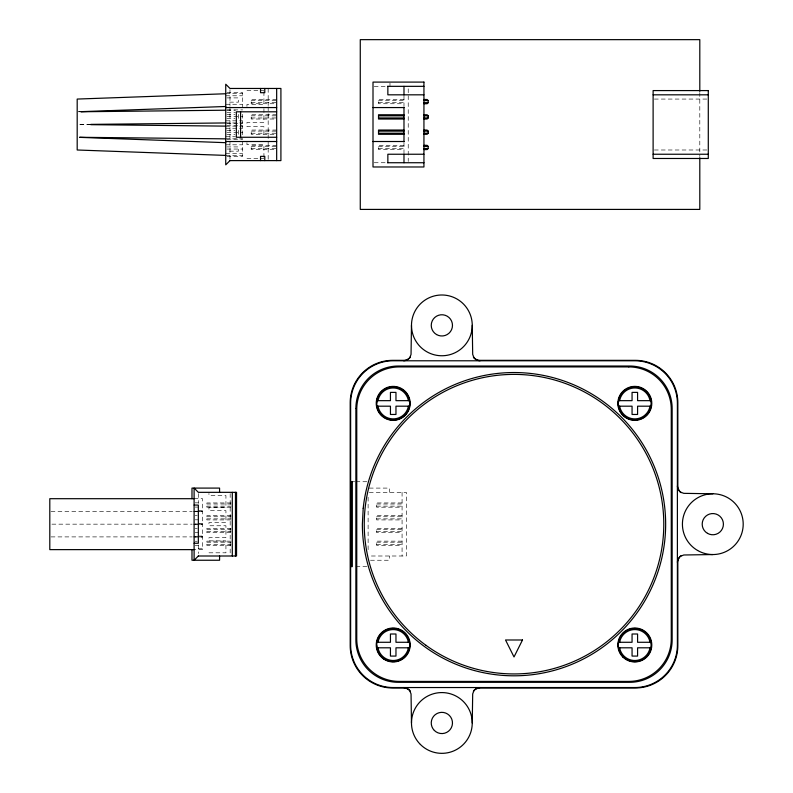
<?xml version="1.0" encoding="UTF-8"?>
<svg xmlns="http://www.w3.org/2000/svg" width="793" height="793" viewBox="0 0 793 793"><rect width="100%" height="100%" fill="white"/><g stroke="black" fill="none" stroke-linecap="round" stroke-linejoin="round"><path stroke-width="0.59" stroke-dasharray="3.96 2.97" d="M80.906 111.664L78.428 111.754L80.906 111.763M90.808 124.382L78.428 124.521L90.808 124.679M374.217 86.338L386.617 86.338M246.95 90.58L263.93 90.58M226.947 92.702L242.708 92.702L242.708 107.342M225.737 93.653L242.708 93.653M225.737 95.775L242.708 95.775M226.887 97.896L238.465 97.896L238.465 102.148L226.887 102.148M654.344 99.066L707.069 99.066M276.668 99.492L251.203 99.492L251.203 103.734L276.668 103.734M403.984 99.492L378.519 99.492L378.519 103.734L403.984 103.734M251.203 100.552L276.668 100.552M378.519 100.552L403.984 100.552M251.203 102.674L276.668 102.674M378.519 102.674L403.984 102.674M225.737 104.27L242.708 104.27M226.947 109.89L242.708 109.89M226.947 110.207L235.432 110.207M226.947 112.328L235.432 112.328M226.887 114.45L234.996 114.45M276.668 114.767L251.203 114.767L251.203 119.019L276.668 119.019M251.203 115.828L276.668 115.828M226.947 116.571L242.708 116.571M251.203 117.959L276.668 117.959M226.887 118.692L234.996 118.692M225.737 120.823L242.708 120.823M225.737 122.945L242.708 122.945M226.947 123.262L242.708 123.262L242.708 112.328M226.947 125.809L242.708 125.809L242.708 136.733M225.737 126.127L242.708 126.127M225.737 128.248L242.708 128.248M276.668 130.052L251.203 130.052L251.203 134.295L276.668 134.295M226.887 130.369L234.996 130.369M251.203 131.113L276.668 131.113M226.947 132.49L242.708 132.49M251.203 133.234L276.668 133.234M226.887 134.612L234.996 134.612M225.737 136.733L235.432 136.733M225.737 138.854L242.708 138.854M226.947 139.172L242.708 139.172M225.737 144.802L242.708 144.802M276.668 145.327L251.203 145.327L251.203 149.57L276.668 149.57M403.984 145.327L378.519 145.327L378.519 149.57L403.984 149.57M251.203 146.388L276.668 146.388M378.519 146.388L403.984 146.388M226.887 146.923L238.465 146.923L238.465 151.166L226.887 151.166M251.203 148.509L276.668 148.509M378.519 148.509L403.984 148.509M226.947 149.044L242.708 149.044M654.344 149.996L707.069 149.996M225.737 153.287L242.708 153.287M225.737 155.408L242.708 155.408M226.947 156.36L242.708 156.36L242.708 141.719M246.95 158.481L263.93 158.481M374.217 162.734L386.617 162.734M352.32 481.728L354.749 481.728M355.968 481.728L366.901 481.728M369.29 488.091L389.333 488.091L389.333 492.334M369.29 492.334L406.313 492.334L406.313 556.002L369.29 556.002M194.107 498.698L202.592 498.698L202.592 511.435L193.393 511.435M195.167 502.841L198.349 502.841M231.09 502.95L206.834 502.95L206.834 507.193L231.09 507.193M402.071 502.95L376.606 502.95L376.606 507.193L402.071 507.193M206.834 504.011L231.09 504.011M376.606 504.011L402.071 504.011M206.834 506.132L231.09 506.132M376.606 506.132L402.071 506.132M195.167 507.084L198.349 507.084M198.349 510.583L202.592 510.583M195.167 511.217L202.592 511.217M51.039 511.435L192.164 511.435M194.107 511.654L202.592 511.654L202.592 524.163L193.413 524.163M195.167 515.569L197.288 515.569M231.09 515.678L206.834 515.678L206.834 519.921L231.09 519.921M402.071 515.678L376.606 515.678L376.606 519.921L402.071 519.921M206.834 516.739L231.09 516.739M376.606 516.739L402.071 516.739M206.834 518.86L231.09 518.86M376.606 518.86L402.071 518.86M195.167 519.811L198.349 519.811M198.349 523.311L202.592 523.311M195.167 523.955L202.592 523.955M51.922 524.163L192.184 524.163M194.107 524.381L202.592 524.381L202.592 536.901L193.393 536.901M195.167 528.307L197.288 528.307M231.09 528.416L206.834 528.416L206.834 532.658L231.09 532.658M402.071 528.416L376.606 528.416L376.606 532.658L402.071 532.658M206.834 529.476L231.09 529.476M376.606 529.476L402.071 529.476M206.834 531.597L231.09 531.597M376.606 531.597L402.071 531.597M195.167 532.549L198.349 532.549M198.349 536.048L202.592 536.048M194.107 536.683L202.592 536.683M51.039 536.901L192.164 536.901M194.107 537.119L202.592 537.119L202.592 549.628L194.107 549.628M195.167 541.252L197.288 541.252M231.09 541.143L206.834 541.143L206.834 545.386L231.09 545.386M402.071 541.143L376.606 541.143L376.606 545.386L402.071 545.386M206.834 542.204L231.09 542.204M376.606 542.204L402.071 542.204M206.834 544.325L231.09 544.325M376.606 544.325L402.071 544.325M195.167 545.495L198.349 545.495M198.349 548.776L202.592 548.776M208.956 552.81L225.936 552.81L225.936 540.876L208.956 540.876L208.956 537.694L225.936 537.694L225.936 525.759L208.956 525.759L208.956 522.577L225.936 522.577L225.936 510.642L208.956 510.642L208.956 507.451L225.936 507.451L225.936 495.516L208.956 495.516L208.956 493.395M370.47 560.245L389.333 560.245L389.333 556.002M355.968 566.608L366.901 566.608M699.803 92.543L699.803 156.518M408.226 88.796L408.226 161.494M403.984 95.983L403.984 106.401M403.984 142.671L403.984 153.089M402.071 492.334L402.071 556.002M389.978 83.156L389.978 86.338M368.111 497.231L368.111 551.105M268.173 88.459L268.173 105.578M268.173 106.797L268.173 159.383M263.93 91.73L263.93 104.369L246.95 104.369L246.95 106.5M263.93 108.621L263.93 122.409L246.95 122.409L246.95 126.652L263.93 126.652L263.93 135.851M263.93 157.341L263.93 144.693L246.95 144.693L246.95 142.571M238.465 114.45L238.465 118.692M238.465 130.369L238.465 134.612M230.178 493.563L230.178 556.002M229.98 89.678L229.98 105.578M229.98 106.797L229.98 159.383M198.349 493.563L198.349 503.416M198.349 544.91L198.349 553.554"/><path stroke-width="1.19" d="M677.391 485.97L677.391 645.105A42.445 42.445 0 0 1 634.945 687.541L393.07 687.541A42.445 42.445 0 0 1 350.635 645.105L350.635 403.231A42.445 42.445 0 0 1 393.07 360.785L634.945 360.785A42.445 42.445 0 0 1 677.391 403.231L677.391 485.97A8.723 8.723 0 0 0 680.265 491.997L683.774 493.345L712.808 493.781M411.478 325.368L411.042 354.402L409.694 357.921A8.723 8.723 0 0 1 403.667 360.785M472.251 722.958L472.687 693.934L474.026 690.416A8.723 8.723 0 0 1 480.062 687.551M409.723 404.499A16.554 16.554 0 0 1 377.21 407.711L376.645 403.419L377.21 399.137M378.112 400.663L378.281 399.424A15.444 15.444 0 0 1 408.127 399.424L408.286 400.663M377.21 649.328L376.655 645.046L377.21 640.754A16.554 16.554 0 0 1 409.723 643.966M408.286 406.185L408.127 407.424A15.444 15.444 0 0 1 378.281 407.424L378.112 406.185M378.122 642.28L378.281 641.041A15.444 15.444 0 0 1 408.127 641.041L408.286 642.28M409.188 407.711L409.753 403.419L409.188 399.137M408.286 647.802L408.127 649.041A15.444 15.444 0 0 1 378.281 649.041L378.122 647.802M409.188 649.328L409.753 645.046L409.188 640.754M619.739 400.663L619.898 399.424A15.444 15.444 0 0 1 649.745 399.424L649.903 400.663M649.903 406.185L649.745 407.424A15.444 15.444 0 0 1 619.898 407.424L619.739 406.185M619.739 642.28L619.898 641.041A15.444 15.444 0 0 1 649.745 641.041L649.903 642.28M649.903 647.802L649.745 649.041A15.444 15.444 0 0 1 619.898 649.041L619.739 647.802M410.338 356.979L409.664 357.861A8.485 8.485 0 0 1 403.667 360.339L392.634 360.339A42.445 42.445 0 0 0 350.189 402.785L350.189 645.552A42.445 42.445 0 0 0 392.634 687.987L403.667 687.987A8.485 8.485 0 0 1 409.664 690.475L411.042 693.934L411.478 722.958M473.381 691.357L474.055 690.475A8.485 8.485 0 0 1 480.062 687.987L635.391 687.987A42.445 42.445 0 0 0 677.837 645.552L677.837 562.366A8.485 8.485 0 0 1 680.325 556.359L683.774 554.991L712.808 554.555M423.938 99.492L427.12 99.492L428.18 100.552L428.18 102.674L427.12 103.734L423.938 103.734M423.938 114.767L427.12 114.767L428.18 115.828L428.18 117.959L427.12 119.019L423.938 119.019M423.938 130.052L427.12 130.052L428.18 131.113L428.18 133.234L427.12 134.295L423.938 134.295M423.938 145.327L427.12 145.327L428.18 146.388L428.18 148.509L427.12 149.57L423.938 149.57M681.197 555.685L680.265 556.329A8.723 8.723 0 0 0 677.391 562.366M225.737 93.752L77.189 99.066L77.189 149.996L225.737 155.408M80.906 111.664L225.737 106.49M80.906 111.763L225.737 110.207M90.808 124.382L225.737 122.945M387.559 86.338L423.938 86.338M423.938 94.823L387.856 94.823L387.856 86.338M653.115 94.823L708.288 94.823M423.938 100.552L428.18 100.552M423.938 102.674L428.18 102.674M225.737 107.561L276.668 107.561M373.007 107.561L403.984 107.561M276.668 111.803L236.344 111.803L236.344 137.268L276.668 137.268M403.984 114.767L378.519 114.767L378.519 119.019L403.984 119.019M378.519 115.828L403.984 115.828M423.938 115.828L428.18 115.828M378.519 117.959L403.984 117.959M423.938 117.959L428.18 117.959M403.984 130.052L378.519 130.052L378.519 134.295L403.984 134.295M378.519 131.113L403.984 131.113M423.938 131.113L428.18 131.113M378.519 133.234L403.984 133.234M423.938 133.234L428.18 133.234M225.737 141.511L276.668 141.511M373.007 141.511L403.984 141.511M423.938 146.388L428.18 146.388M423.938 148.509L428.18 148.509M423.938 154.238L387.856 154.238L387.856 162.734M653.115 154.238L708.288 154.238M387.559 162.734L423.938 162.734M377.012 400.663L390.443 400.663L390.443 392.386L395.965 392.386L395.965 400.663L409.386 400.663M618.629 400.663L632.061 400.663L632.061 392.386L637.582 392.386L637.582 400.663L651.013 400.663M377.012 406.185L390.443 406.185L390.443 414.461L395.965 414.461L395.965 406.185L409.386 406.185M618.629 406.185L632.061 406.185L632.061 414.461L637.582 414.461L637.582 406.185L651.013 406.185M194.107 498.698L49.8 498.698L49.8 549.628L194.107 549.628M194.107 505.072L198.349 505.072L198.349 543.264L194.107 543.264M377.012 642.28L390.443 642.28L390.443 634.004L395.965 634.004L395.965 642.28L409.396 642.28M618.629 642.28L632.061 642.28L632.061 634.004L637.582 634.004L637.582 642.28L651.013 642.28M377.012 647.802L390.443 647.802L390.443 656.079L395.965 656.079L395.965 647.802L409.396 647.802M618.629 647.802L632.061 647.802L632.061 656.079L637.582 656.079L637.582 647.802L651.013 647.802M90.808 124.679L225.737 126.127M79.667 137.288L225.737 138.854M79.667 137.358L225.737 142.681M681.197 492.651L680.325 491.967A8.485 8.485 0 0 1 677.837 485.97L677.837 402.785A42.445 42.445 0 0 0 635.391 360.339L480.062 360.339A8.485 8.485 0 0 1 474.055 357.861L472.687 354.402L472.251 325.368A30.392 30.392 0 0 0 426.664 299.06A30.392 30.392 0 0 0 426.664 351.686A30.392 30.392 0 0 0 472.251 325.368M473.381 356.979L474.026 357.921A8.723 8.723 0 0 0 480.062 360.785M410.338 691.357L409.694 690.416A8.723 8.723 0 0 0 403.667 687.551M699.803 91.314L699.803 39.65L360.27 39.65L360.27 209.411L699.803 209.411L699.803 157.748M403.984 86.338L403.984 94.962M403.984 107.283L403.984 141.778M403.984 154.1L403.984 162.734M276.668 88.459L276.668 160.612M264.783 88.459L264.783 92.702L260.54 92.702L260.54 88.459M264.783 160.612L264.783 156.36L260.54 156.36L260.54 160.612M240.586 111.803L240.586 137.268M235.481 492.334L235.481 556.002M232.299 492.334L232.299 556.002M219.572 492.334L219.572 488.091L191.985 488.091L191.985 498.698M219.572 556.002L219.572 560.245L191.985 560.245L191.985 549.628M618.411 647.197A16.554 16.554 0 0 1 618.59 641.805M651.053 641.805A16.554 16.554 0 0 1 651.053 648.278M618.59 406.66A16.554 16.554 0 0 1 618.411 401.258M651.053 400.187A16.554 16.554 0 0 1 651.053 406.66M376.645 403.419A16.554 16.554 0 0 1 392.664 386.885A16.554 16.554 0 0 1 409.723 402.348M409.723 646.117A16.554 16.554 0 0 1 392.664 661.59A16.554 16.554 0 0 1 376.655 645.046M352.32 481.728L352.32 566.608L351.14 566.608L351.14 481.728L352.32 481.728M355.869 408.474L355.869 639.862A42.445 42.445 0 0 0 398.314 682.307L629.711 682.307A42.445 42.445 0 0 0 672.157 639.862L672.147 408.464A42.445 42.445 0 0 0 629.711 366.029L398.314 366.029A42.445 42.445 0 0 0 355.869 408.474M363.204 508.313L362.371 524.163A151.641 151.641 0 0 0 585.204 658.061A151.641 151.641 0 0 0 598.804 398.453A151.641 151.641 0 0 0 363.204 508.313M618.837 399.137L618.272 403.419L618.837 407.701A16.554 16.554 0 0 0 650.805 407.701L651.37 403.419L650.805 399.137A16.554 16.554 0 0 0 618.837 399.137M618.837 640.754L618.272 645.046L618.837 649.328A16.554 16.554 0 0 0 650.815 649.328L651.37 645.046L650.815 640.754A16.554 16.554 0 0 0 618.837 640.754M522.498 639.991L514.013 656.961L505.528 639.991L522.498 639.991M229.98 160.612L225.737 164.855L225.737 84.217L229.98 88.459L280.91 88.459L280.91 160.612L229.98 160.612M198.349 556.002L194.107 560.245L194.107 488.091L198.349 492.334L236.542 492.334L236.542 556.002L198.349 556.002M423.938 82.095L373.007 82.095L373.007 166.976L423.938 166.976L423.938 82.095M708.288 90.58L653.115 90.58L653.115 158.481L708.288 158.481L708.288 90.58M628.819 366.921L399.206 366.921A42.445 42.445 0 0 0 356.761 409.357L356.761 638.97A42.445 42.445 0 0 0 399.206 681.415L628.819 681.415A42.445 42.445 0 0 0 671.265 638.97L671.265 409.357A42.435 42.435 0 0 0 628.819 366.911M425.98 645.333A149.778 149.778 0 0 0 662.968 539.825A149.778 149.778 0 0 0 453.09 387.341A149.778 149.778 0 0 0 425.98 645.333M436.556 334.557A10.606 10.606 0 0 0 452.476 325.368A10.606 10.606 0 0 0 436.556 316.179A10.606 10.606 0 0 0 436.556 334.557M383.772 659.092A16.98 16.98 0 0 0 410.14 646.077A16.98 16.98 0 0 0 385.685 629.751A16.98 16.98 0 0 0 383.772 659.092M383.772 417.475A16.98 16.98 0 0 0 410.14 404.46A16.98 16.98 0 0 0 385.685 388.134A16.98 16.98 0 0 0 383.772 417.475M622.822 656.981A16.98 16.98 0 0 0 651.222 649.368A16.98 16.98 0 0 0 630.425 628.581A16.98 16.98 0 0 0 622.822 656.981M622.812 415.363A16.98 16.98 0 0 0 651.222 407.751A16.98 16.98 0 0 0 630.425 386.954A16.98 16.98 0 0 0 622.812 415.363M420.379 744.449A30.392 30.392 0 0 0 471.211 730.829A30.392 30.392 0 0 0 433.999 693.607A30.392 30.392 0 0 0 420.379 744.449M697.612 550.481A30.392 30.392 0 0 0 743.2 524.163A30.392 30.392 0 0 0 697.612 497.845A30.392 30.392 0 0 0 697.612 550.481M707.505 533.352A10.606 10.606 0 0 0 723.414 524.163A10.606 10.606 0 0 0 707.505 514.974A10.606 10.606 0 0 0 707.505 533.352M434.356 730.462A10.606 10.606 0 0 0 452.109 725.704A10.606 10.606 0 0 0 439.114 712.709A10.606 10.606 0 0 0 434.356 730.462"/></g></svg>
